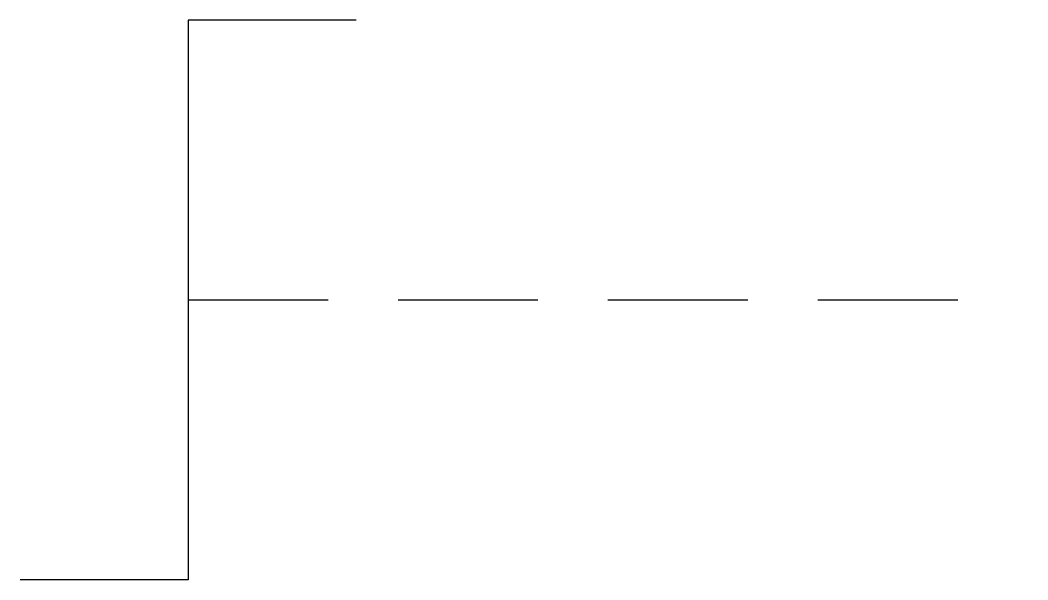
# Model space of a CAD drawing. Extents: x 31 to 40, y 1367.5 to 1372.5.
import ezdxf

# ---------------------------------------------------------------- set-up
doc = ezdxf.new("R2010")
doc.units = 0
doc.header["$LTSCALE"] = 10
doc.header["$MEASUREMENT"] = 0
doc.linetypes.add('DASHEDX2', pattern=[1.5, 1, -0.5])
doc.layers.get('0').update_dxf_attribs({"linetype": 'CONTINUOUS'})

msp = doc.modelspace()

# ---------------------------------------------------------------- linework, layer by layer
msp.add_lwpolyline([(34, 1372.5), (32.5, 1372.5), (32.5, 1367.5), (31, 1367.5)])
at = {"linetype": 'DASHEDX2', "ltscale": 0.125}
msp.add_lwpolyline([(32.5, 1370), (40, 1370)], dxfattribs=at)

doc.saveas('drawing.dxf')
